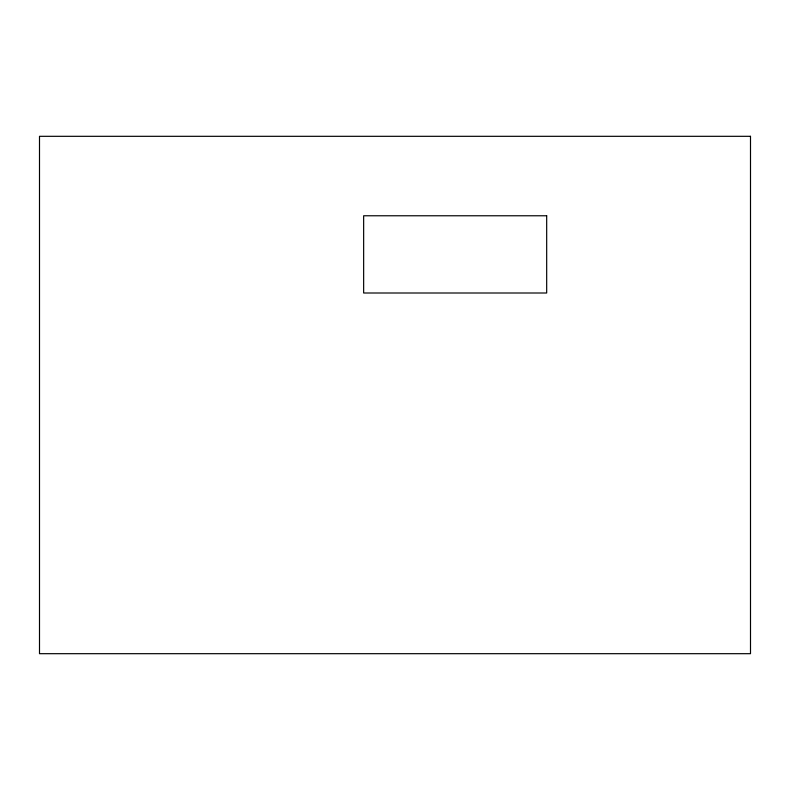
<?xml version="1.0" encoding="UTF-8"?>
<svg xmlns="http://www.w3.org/2000/svg" width="790" height="790" viewBox="0 0 790 790"><rect width="100%" height="100%" fill="white"/><g stroke="black" fill="none" stroke-linecap="round" stroke-linejoin="round"><path stroke-width="1.19" d="M750.5 136.315L39.5 136.315L39.5 653.686L750.5 653.686L750.5 136.315M546.68 215.769L363.647 215.769L363.647 293.001L546.68 293.001L546.68 215.769"/></g></svg>
